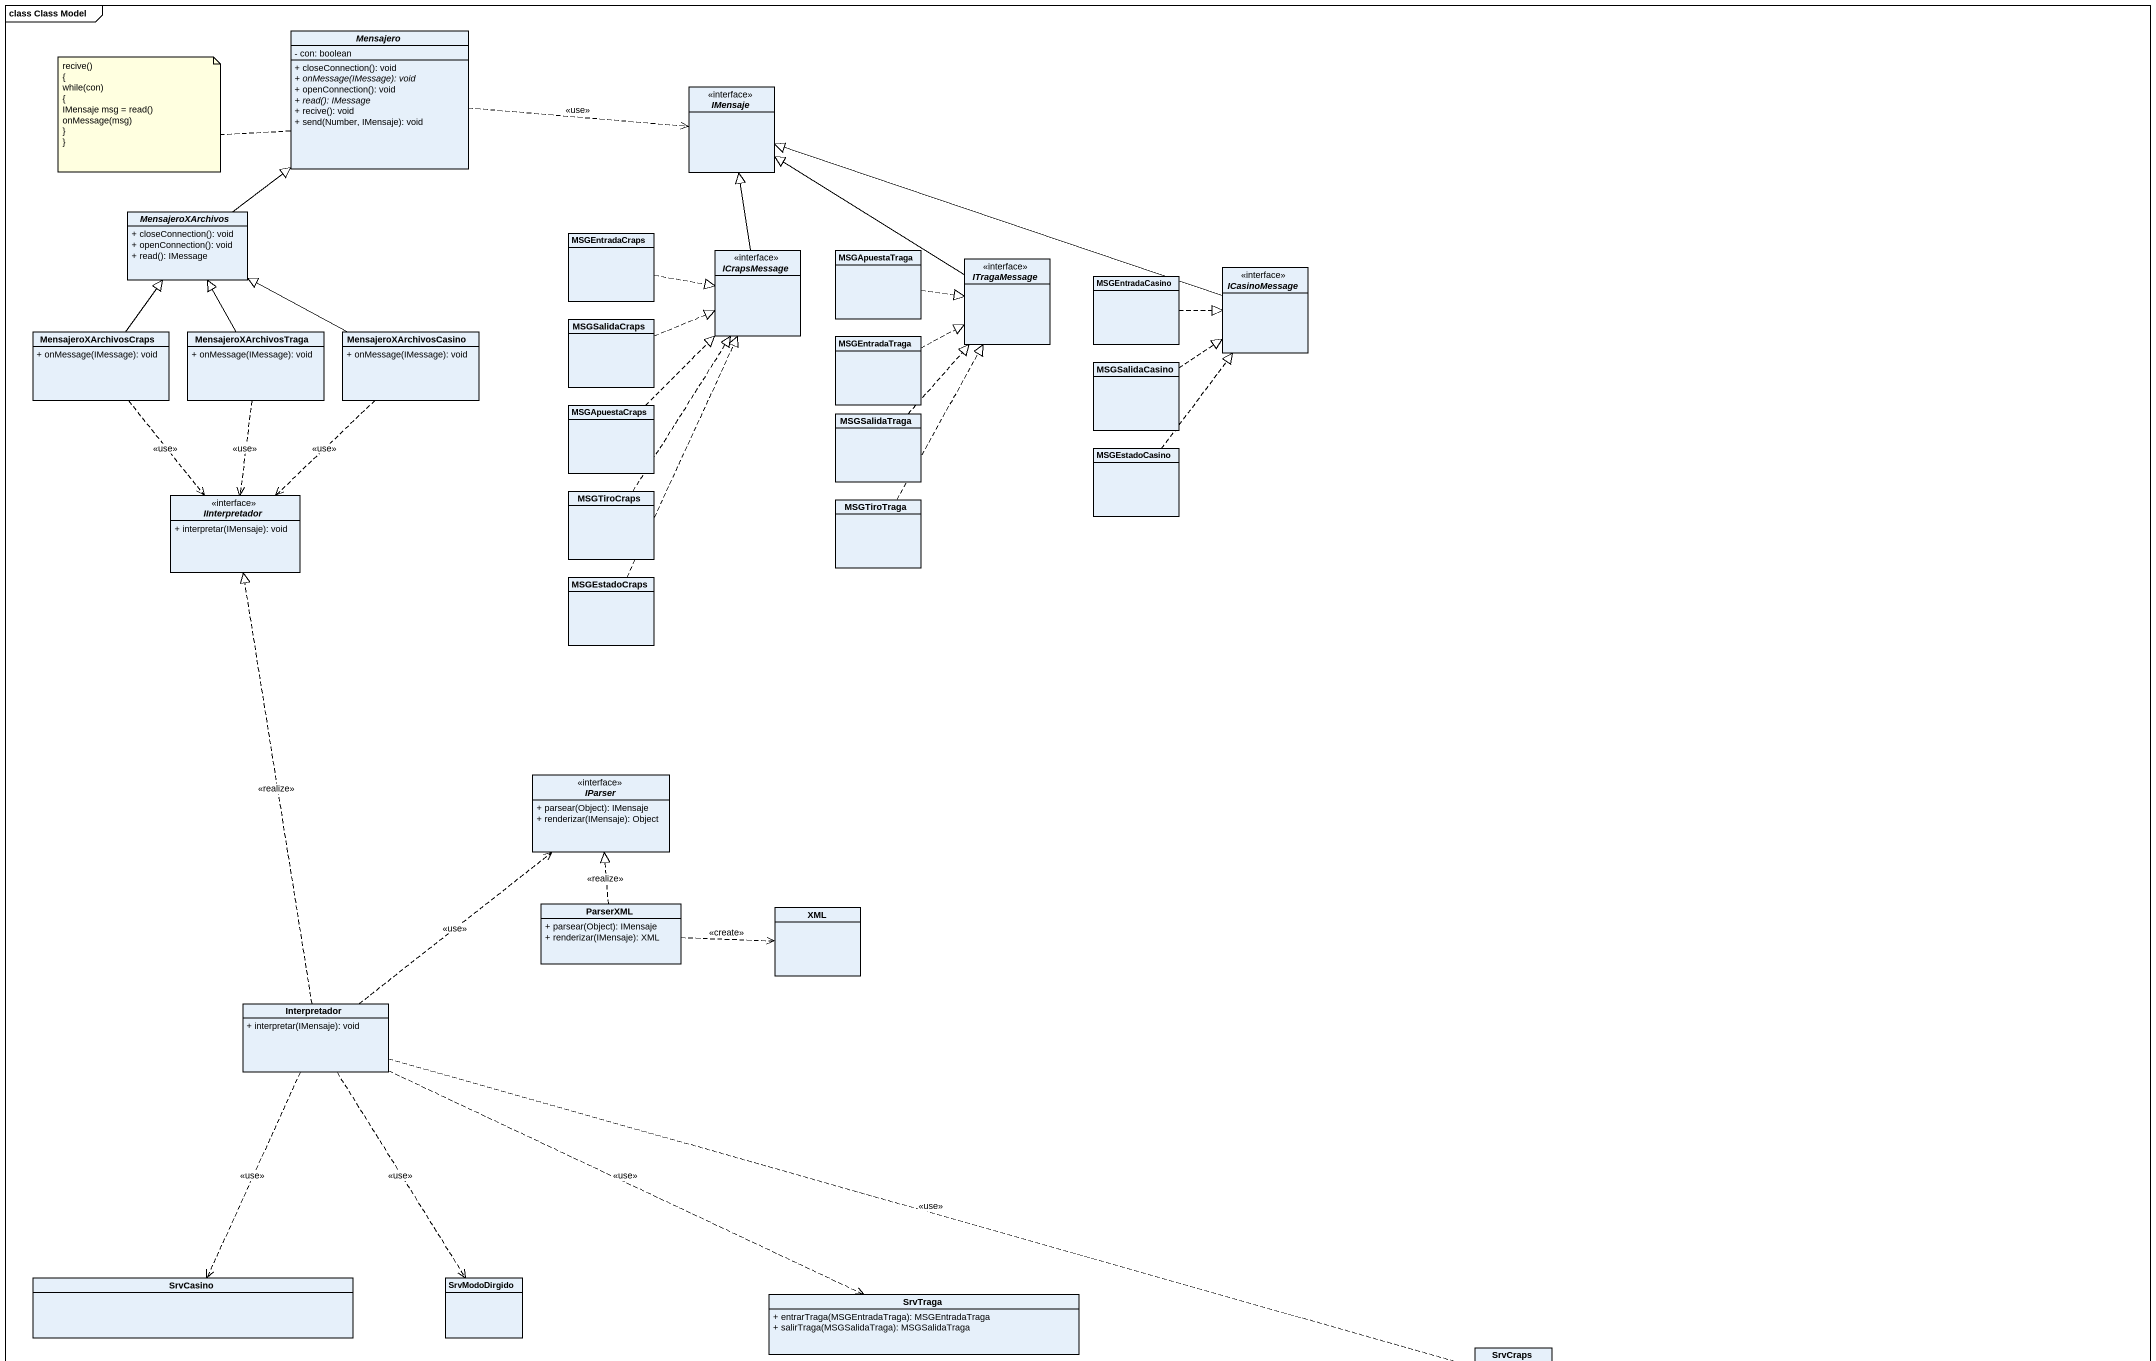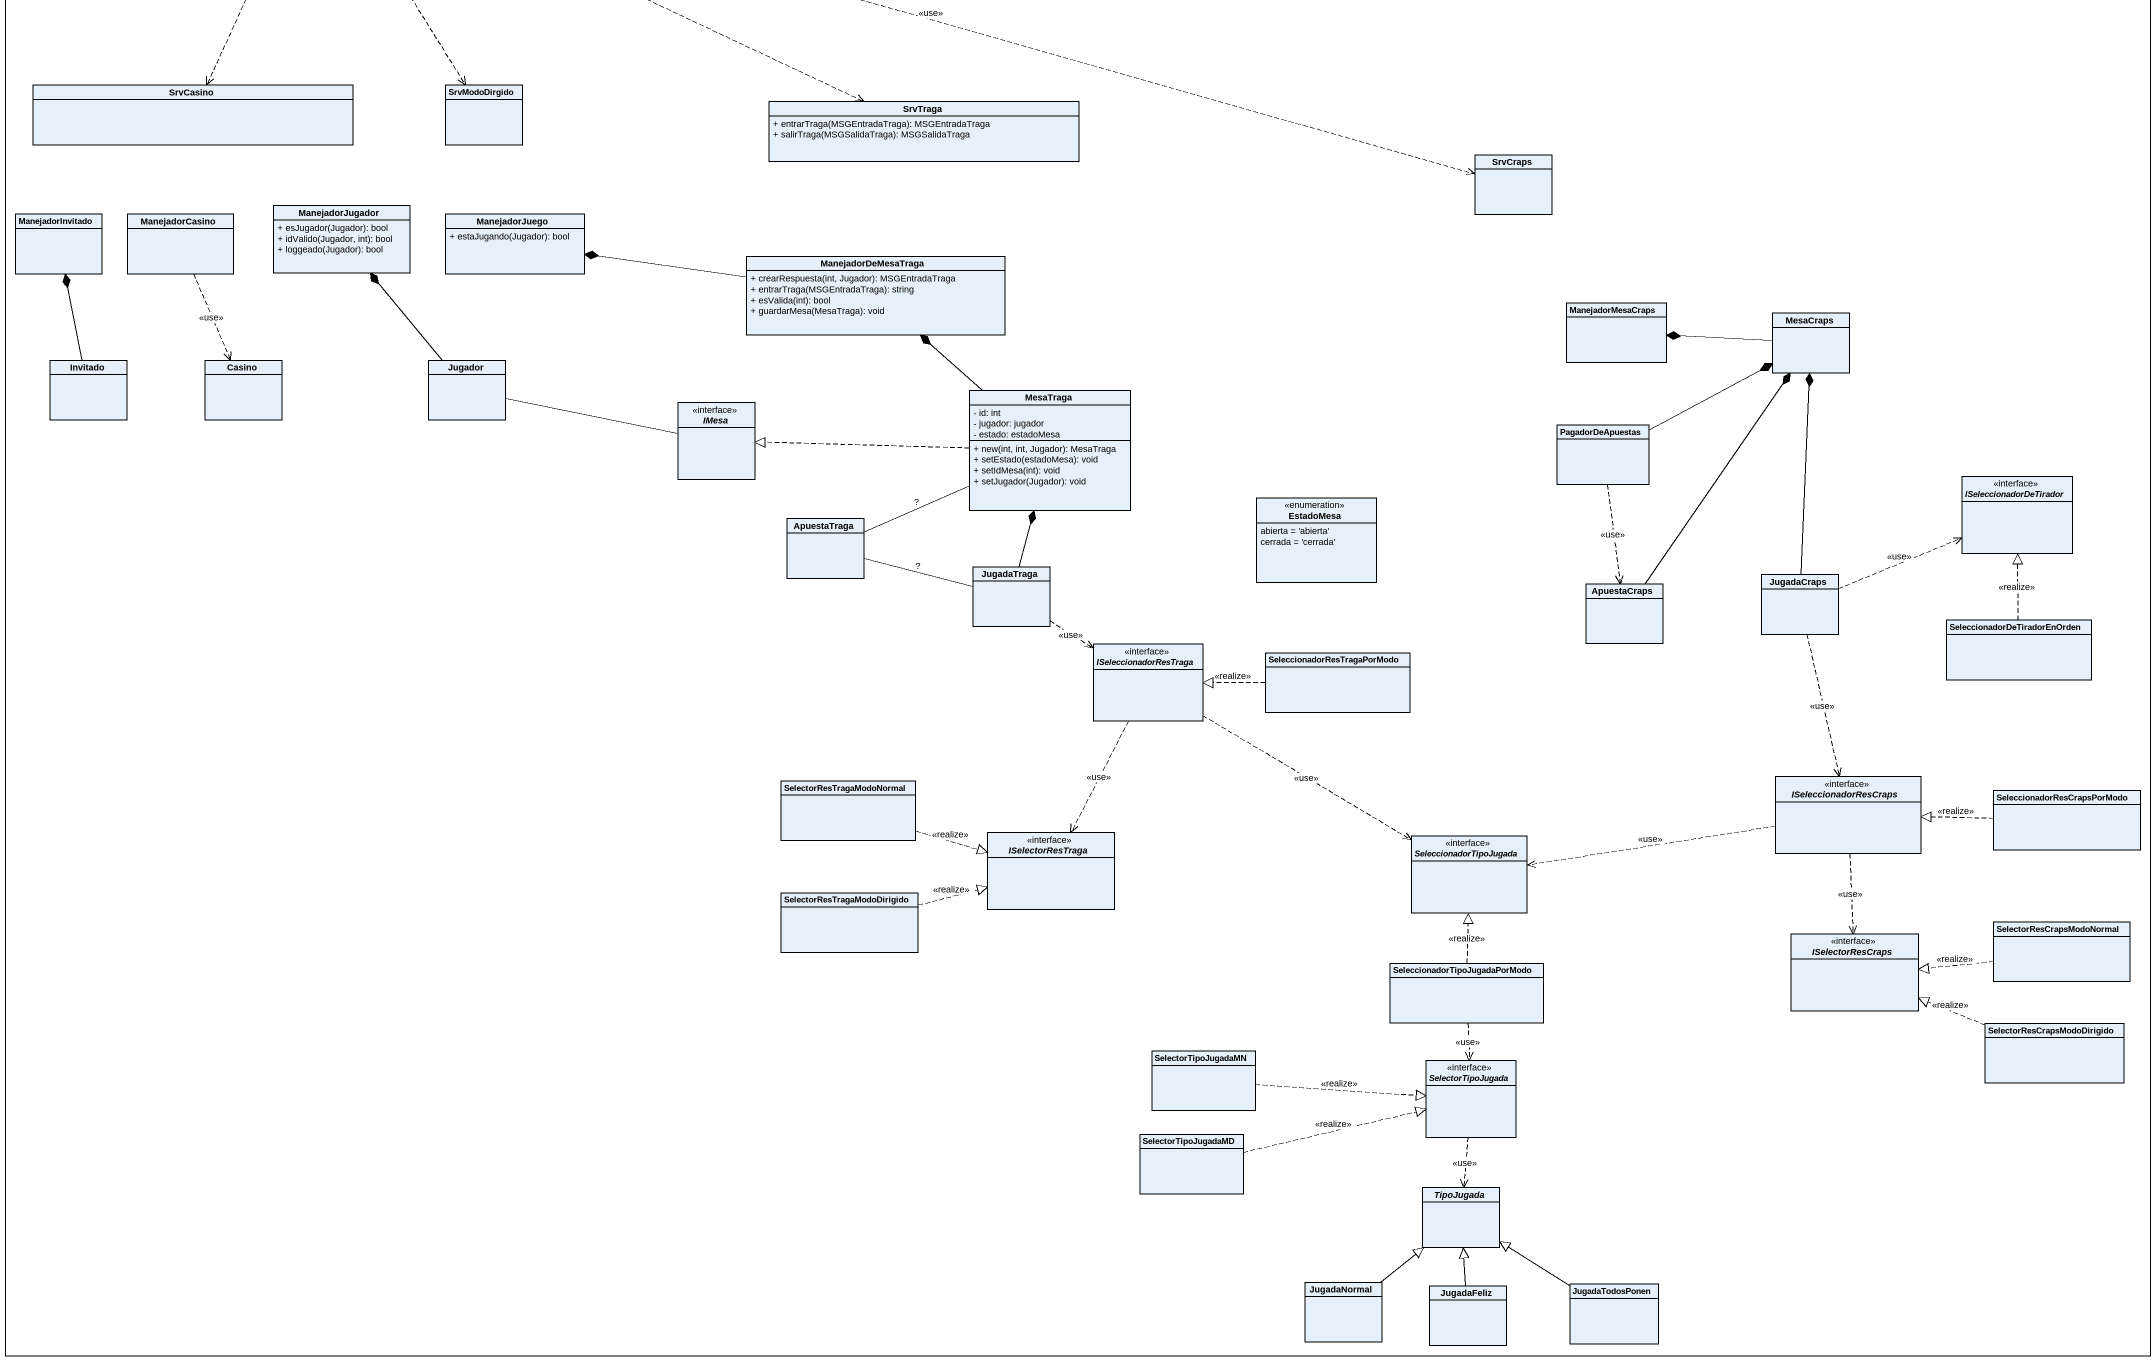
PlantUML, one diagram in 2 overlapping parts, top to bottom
@startuml
mainframe class Class Model
hide circle
hide empty members
skinparam classAttributeIconSize 0
abstract class Mensajero {
  - con: boolean
  + closeConnection(): void
  {abstract} + onMessage(IMessage): void
  + openConnection(): void
  {abstract} + read(): IMessage
  + recive(): void
  + send(Number, IMensaje): void
}
interface IMensaje <<interface>>
abstract class MensajeroXArchivos {
  + closeConnection(): void
  + openConnection(): void
  + read(): IMessage
}
class MSGEntradaCraps
interface ICrapsMessage <<interface>>
class MSGApuestaTraga
interface ITragaMessage <<interface>>
class MSGEntradaCasino
interface ICasinoMessage <<interface>>
class MensajeroXArchivosCraps {
  + onMessage(IMessage): void
}
class MensajeroXArchivosTraga {
  + onMessage(IMessage): void
}
class MensajeroXArchivosCasino {
  + onMessage(IMessage): void
}
class MSGSalidaCraps
class MSGEntradaTraga
class MSGSalidaCasino
class MSGApuestaCraps
class MSGSalidaTraga
class MSGEstadoCasino
class MSGTiroCraps
interface IInterpretador <<interface>> {
  + interpretar(IMensaje): void
}
class MSGTiroTraga
class MSGEstadoCraps
interface IParser <<interface>> {
  + parsear(Object): IMensaje
  + renderizar(IMensaje): Object
}
class ParserXML {
  + parsear(Object): IMensaje
  + renderizar(IMensaje): XML
}
class XML
class Interpretador {
  + interpretar(IMensaje): void
}
class SrvCasino
class SrvModoDirgido
class SrvTraga {
  + entrarTraga(MSGEntradaTraga): MSGEntradaTraga
  + salirTraga(MSGSalidaTraga): MSGSalidaTraga
}
class SrvCraps
class ManejadorInvitado
class ManejadorCasino
class ManejadorJugador {
  + esJugador(Jugador): bool
  + idValido(Jugador, int): bool
  + loggeado(Jugador): bool
}
class ManejadorJuego {
  + estaJugando(Jugador): bool
}
class ManejadorDeMesaTraga {
  + crearRespuesta(int, Jugador): MSGEntradaTraga
  + entrarTraga(MSGEntradaTraga): string
  + esValida(int): bool
  + guardarMesa(MesaTraga): void
}
class ManejadorMesaCraps
class MesaCraps
class Invitado
class Casino
class Jugador
interface IMesa <<interface>>
class MesaTraga {
  - id: int
  - jugador: jugador
  - estado: estadoMesa
  + new(int, int, Jugador): MesaTraga
  + setEstado(estadoMesa): void
  + setIdMesa(int): void
  + setJugador(Jugador): void
}
class PagadorDeApuestas
enum EstadoMesa {
  abierta = 'abierta'
  cerrada = 'cerrada'
}
interface ISeleccionadorDeTirador <<interface>>
class ApuestaTraga
class JugadaTraga
class JugadaCraps
class ApuestaCraps
interface ISeleccionadorResTraga <<interface>>
class SeleccionadorResTragaPorModo
class "SeleccionadorDeTiradorEnOrden" as SeleccionadorDeTiradorEnOrde
class SelectorResTragaModoNormal
interface ISeleccionadorResCraps <<interface>>
class SeleccionadorResCrapsPorModo
interface ISelectorResTraga <<interface>>
interface SeleccionadorTipoJugada <<interface>>
class SelectorResTragaModoDirigido
class SelectorResCrapsModoNormal
class "SeleccionadorTipoJugadaPorModo" as SeleccionadorTipoJugadaPorMo
interface ISelectorResCraps <<interface>>
class SelectorResCrapsModoDirigido
class SelectorTipoJugadaMN
interface SelectorTipoJugada <<interface>>
class SelectorTipoJugadaMD
abstract class TipoJugada
class JugadaNormal
class JugadaFeliz
class JugadaTodosPonen
Mensajero .right.> IMensaje : <<use>>
MensajeroXArchivos -up-|> Mensajero
MSGEntradaCraps .right.|> ICrapsMessage
ICrapsMessage -up-|> IMensaje
MSGApuestaTraga .right.|> ITragaMessage
ITragaMessage -up-|> IMensaje
MSGEntradaCasino .right.|> ICasinoMessage
ICasinoMessage -left-|> IMensaje
MensajeroXArchivosCraps -up-|> MensajeroXArchivos
MensajeroXArchivosCraps ..> IInterpretador : <<use>>
MensajeroXArchivosTraga -up-|> MensajeroXArchivos
MensajeroXArchivosTraga ..> IInterpretador : <<use>>
MensajeroXArchivosCasino -left-|> MensajeroXArchivos
MensajeroXArchivosCasino ..> IInterpretador : <<use>>
MSGSalidaCraps .right.|> ICrapsMessage
MSGEntradaTraga .right.|> ITragaMessage
MSGSalidaCasino .up.|> ICasinoMessage
MSGApuestaCraps .up.|> ICrapsMessage
MSGSalidaTraga .up.|> ITragaMessage
MSGEstadoCasino .up.|> ICasinoMessage
MSGTiroCraps .up.|> ICrapsMessage
MSGTiroTraga .up.|> ITragaMessage
MSGEstadoCraps .up.|> ICrapsMessage
ParserXML .up.|> IParser : <<realize>>
ParserXML .right.> XML : <<create>>
Interpretador .up.|> IInterpretador : <<realize>>
Interpretador .up.> IParser : <<use>>
Interpretador ..> SrvCasino : <<use>>
Interpretador ..> SrvModoDirgido : <<use>>
Interpretador .right.> SrvTraga : <<use>>
Interpretador .right.> SrvCraps : <<use>>
ManejadorCasino ..> Casino : <<use>>
ManejadorDeMesaTraga -left-* ManejadorJuego
MesaCraps -left-* ManejadorMesaCraps
Invitado -up-* ManejadorInvitado
Jugador -up-* ManejadorJugador
Jugador -right- IMesa
MesaTraga -up-* ManejadorDeMesaTraga
MesaTraga .left.|> IMesa
PagadorDeApuestas -right-* MesaCraps
PagadorDeApuestas ..> ApuestaCraps : <<use>>
ApuestaTraga -right- MesaTraga : ?
JugadaTraga -up-* MesaTraga
JugadaTraga -left- ApuestaTraga : ?
JugadaTraga ..> ISeleccionadorResTraga : <<use>>
JugadaCraps -up-* MesaCraps
JugadaCraps .right.> ISeleccionadorDeTirador : <<use>>
JugadaCraps ..> ISeleccionadorResCraps : <<use>>
ApuestaCraps -up-* MesaCraps
ISeleccionadorResTraga ..> ISelectorResTraga : <<use>>
ISeleccionadorResTraga .right.> SeleccionadorTipoJugada : <<use>>
SeleccionadorResTragaPorModo .left.|> ISeleccionadorResTraga : <<realize>>
SeleccionadorDeTiradorEnOrde .up.|> ISeleccionadorDeTirador : <<realize>>
SelectorResTragaModoNormal .right.|> ISelectorResTraga : <<realize>>
ISeleccionadorResCraps .left.> SeleccionadorTipoJugada : <<use>>
ISeleccionadorResCraps ..> ISelectorResCraps : <<use>>
SeleccionadorResCrapsPorModo .left.|> ISeleccionadorResCraps : <<realize>>
SelectorResTragaModoDirigido .right.|> ISelectorResTraga : <<realize>>
SelectorResCrapsModoNormal .left.|> ISelectorResCraps : <<realize>>
SeleccionadorTipoJugadaPorMo .up.|> SeleccionadorTipoJugada : <<realize>>
SeleccionadorTipoJugadaPorMo ..> SelectorTipoJugada : <<use>>
SelectorResCrapsModoDirigido .left.|> ISelectorResCraps : <<realize>>
SelectorTipoJugadaMN .right.|> SelectorTipoJugada : <<realize>>
SelectorTipoJugada ..> TipoJugada : <<use>>
SelectorTipoJugadaMD .right.|> SelectorTipoJugada : <<realize>>
JugadaNormal -up-|> TipoJugada
JugadaFeliz -up-|> TipoJugada
JugadaTodosPonen -up-|> TipoJugada
note left of Mensajero
  recive()
  {
  while(con)
  {
  IMensaje msg = read()
  onMessage(msg)
  ~}
  ~}
end note
@enduml
